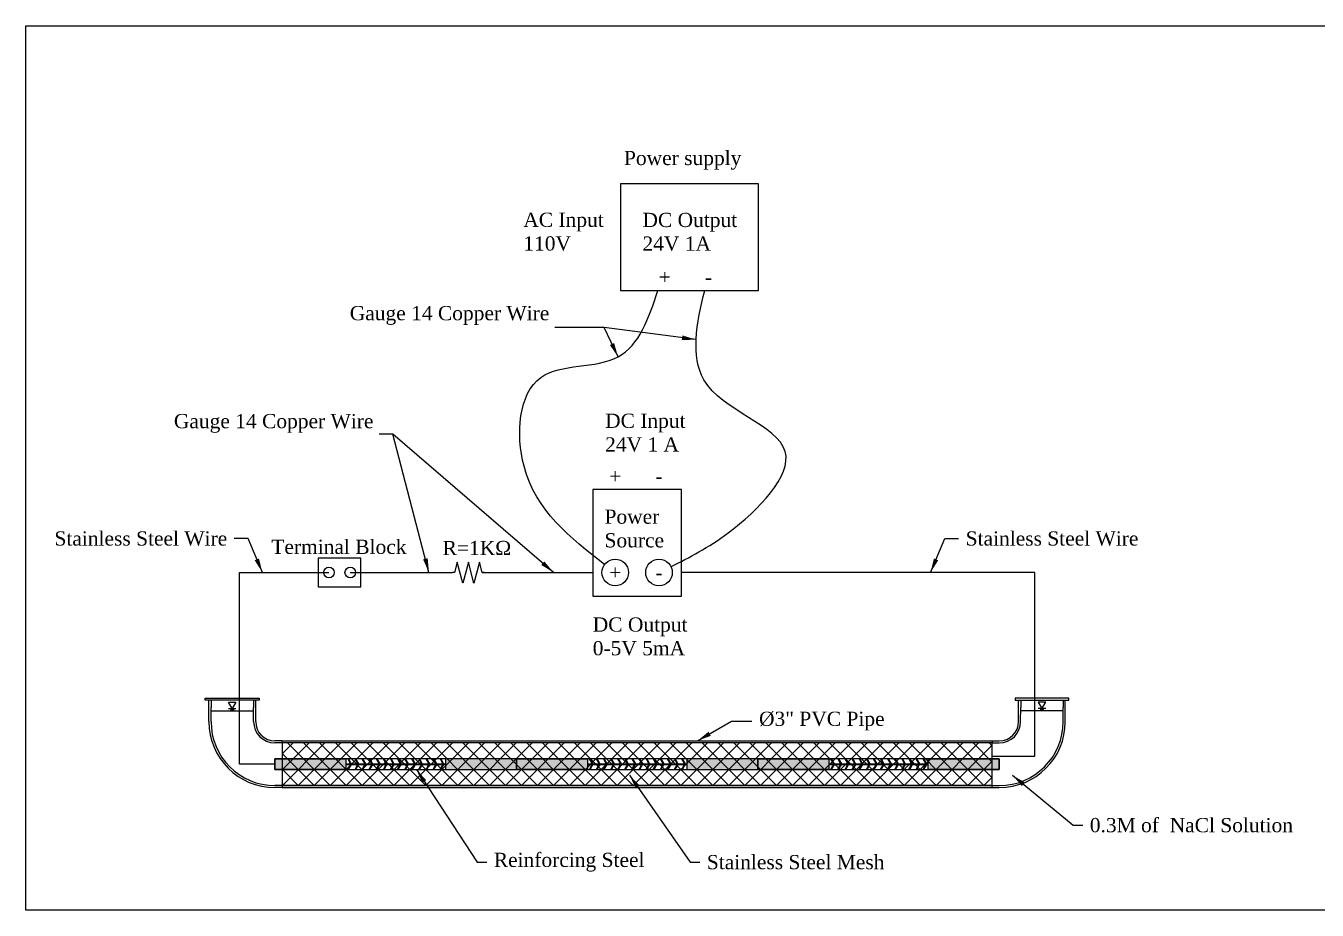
# Model space of a CAD drawing. Header units: metres. Extents: x -35 to 1129, y -141 to 51.
# Drawn here: x 398.7 to 489.6, y -47 to 15.3 of the extents above; entities that cross this region are included whole.
import ezdxf

# ---------------------------------------------------------------- set-up
doc = ezdxf.new("R2010")
doc.units = ezdxf.units.M
for name, color, linetype in [('L01', 1, 'Continuous'), ('L02', 2, 'Continuous'), ('L03', 3, 'Continuous'), ('L04', 4, 'Continuous'), ('L05', 5, 'Continuous')]:
    doc.layers.add(name, color=color, linetype=linetype)
doc.styles.add('TNR', font='times.ttf')
doc.linetypes.add('ZIGZAG', pattern='A,0.00254,-5.08,[131,ltypeshp.shx,S=5.08,R=0,X=-5.08,Y=0],-10.16,[131,ltypeshp.shx,S=5.08,R=180,X=5.08,Y=0],-5.08', length=20.32254)
doc.dimstyles.new('Annnotation_01', dxfattribs={"dimtxt": 1, "dimasz": 1, "dimexe": 0.25, "dimexo": 0.25, "dimgap": 0.5, "dimtad": 0, "dimtih": 1, "dimtoh": 1, "dimdec": 4, "dimzin": 0, "dimdsep": 46, "dimtxsty": 'TNR', "dimcen": 0.25, "dimadec": 0, "dimazin": 0, "dimtfac": 1, "dimtdec": 4, "dimtofl": 0, "dimtmove": 0, "dimatfit": 3, "dimfxl": 1, "dimtolj": 1, "dimtzin": 0, "dimarcsym": 0})
doc.dimstyles.new('Annnotation_02', dxfattribs={"dimtxt": 0.25, "dimasz": 0.25, "dimexe": 0.0625, "dimexo": 0.0625, "dimgap": 0.125, "dimtad": 0, "dimtih": 1, "dimtoh": 1, "dimdec": 4, "dimzin": 0, "dimdsep": 46, "dimtxsty": 'TNR', "dimcen": 0.0625, "dimclrd": 1, "dimclre": 1, "dimclrt": 3, "dimazin": 0, "dimtfac": 1, "dimtdec": 4, "dimtofl": 0, "dimtmove": 0, "dimatfit": 3, "dimfxl": 1, "dimtfillclr": 1, "dimtolj": 1, "dimtzin": 0, "dimarcsym": 0})

msp = doc.modelspace()

# ---------------------------------------------------------------- hatches: boundary and pattern name
at = {"layer": 'L01'}
h = msp.add_hatch(dxfattribs=at)
h.set_pattern_fill('ANSI37', color=256, scale=0.25, angle=90)
h.set_pattern_definition([(135, (421.7816, 1.6671), (-0.561266, -0.561266), []), (225, (421.7816, 1.6671), (0.561266, -0.561266), [])])
h.paths.add_polyline_path([(466.70979, -38.18208), (466.70979, -35.18208), (416.70979, -35.18208), (416.70979, -38.18208)])
at = {"layer": 'L05'}
h = msp.add_hatch(color=251, dxfattribs=at)
h.dxf.hatch_style = 1
h.paths.add_polyline_path([(421.20979, -37.05708), (421.20979, -36.30708), (416.20979, -36.30708), (416.20979, -37.05708)])
h = msp.add_hatch(color=251, dxfattribs=at)
h.dxf.hatch_style = 1
h.paths.add_polyline_path([(433.20979, -37.05708), (433.20979, -36.30708), (428.20979, -36.30708), (428.20979, -37.05708)])
h = msp.add_hatch(color=251, dxfattribs=at)
h.dxf.hatch_style = 1
h.paths.add_polyline_path([(438.20979, -37.05708), (438.20979, -36.30708), (433.20979, -36.30708), (433.20979, -37.05708)])
h = msp.add_hatch(color=251, dxfattribs=at)
h.dxf.hatch_style = 1
h.paths.add_polyline_path([(450.20979, -37.05708), (450.20979, -36.30708), (445.20979, -36.30708), (445.20979, -37.05708)])
h = msp.add_hatch(color=251, dxfattribs=at)
h.dxf.hatch_style = 1
h.paths.add_polyline_path([(455.20979, -37.05708), (455.20979, -36.30708), (450.20979, -36.30708), (450.20979, -37.05708)])
h = msp.add_hatch(color=251, dxfattribs=at)
h.dxf.hatch_style = 1
h.paths.add_polyline_path([(467.20979, -37.05708), (467.20979, -36.30708), (462.20979, -36.30708), (462.20979, -37.05708)])

# ---------------------------------------------------------------- linework, layer by layer
at = {"layer": 'L01'}
for p, q in [((413.70979, -36.68208), (413.70979, -23.18208)), ((413.70979, -23.18208), (420.01471, -23.18208)), ((421.51471, -23.18208), (428.71653, -23.18208)), ((430.81006, -23.18208), (438.58479, -23.18208)), ((421.33479, -36.30708), (421.53686, -36.65708)), ((421.38479, -36.30708), (421.58686, -36.65708)), ((421.83479, -36.30708), (422.03686, -36.65708)), ((421.88479, -36.30708), (422.08686, -36.65708)), ((422.33479, -36.30708), (422.53686, -36.65708)), ((422.38479, -36.30708), (422.58686, -36.65708)), ((422.83479, -36.30708), (423.03686, -36.65708)), ((422.88479, -36.30708), (423.08686, -36.65708)), ((423.33479, -36.30708), (423.53686, -36.65708)), ((423.38479, -36.30708), (423.58686, -36.65708)), ((423.83479, -36.30708), (424.03686, -36.65708)), ((423.88479, -36.30708), (424.08686, -36.65708)), ((424.33479, -36.30708), (424.53686, -36.65708)), ((424.38479, -36.30708), (424.58686, -36.65708)), ((424.83479, -36.30708), (425.03686, -36.65708)), ((424.88479, -36.30708), (425.08686, -36.65708)), ((425.33479, -36.30708), (425.53686, -36.65708)), ((425.38479, -36.30708), (425.58686, -36.65708)), ((425.83479, -36.30708), (426.03686, -36.65708)), ((425.88479, -36.30708), (426.08686, -36.65708)), ((426.33479, -36.30708), (426.53686, -36.65708)), ((426.38479, -36.30708), (426.58686, -36.65708)), ((426.83479, -36.30708), (427.03686, -36.65708)), ((426.88479, -36.30708), (427.08686, -36.65708)), ((427.33479, -36.30708), (427.53686, -36.65708)), ((427.38479, -36.30708), (427.58686, -36.65708)), ((427.83479, -36.30708), (428.03686, -36.65708)), ((427.88479, -36.30708), (428.08686, -36.65708)), ((438.33479, -36.30708), (438.53686, -36.65708)), ((438.38479, -36.30708), (438.58686, -36.65708)), ((438.83479, -36.30708), (439.03686, -36.65708)), ((438.88479, -36.30708), (439.08686, -36.65708)), ((439.33479, -36.30708), (439.53686, -36.65708)), ((439.38479, -36.30708), (439.58686, -36.65708)), ((439.83479, -36.30708), (440.03686, -36.65708)), ((439.88479, -36.30708), (440.08686, -36.65708)), ((440.33479, -36.30708), (440.53686, -36.65708)), ((440.38479, -36.30708), (440.58686, -36.65708)), ((440.83479, -36.30708), (441.03686, -36.65708)), ((440.88479, -36.30708), (441.08686, -36.65708)), ((441.33479, -36.30708), (441.53686, -36.65708)), ((441.38479, -36.30708), (441.58686, -36.65708)), ((441.83479, -36.30708), (442.03686, -36.65708)), ((441.88479, -36.30708), (442.08686, -36.65708)), ((442.33479, -36.30708), (442.53686, -36.65708)), ((442.38479, -36.30708), (442.58686, -36.65708)), ((442.83479, -36.30708), (443.03686, -36.65708)), ((442.88479, -36.30708), (443.08686, -36.65708)), ((443.33479, -36.30708), (443.53686, -36.65708)), ((443.38479, -36.30708), (443.58686, -36.65708)), ((443.83479, -36.30708), (444.03686, -36.65708)), ((443.88479, -36.30708), (444.08686, -36.65708)), ((444.33479, -36.30708), (444.53686, -36.65708)), ((444.38479, -36.30708), (444.58686, -36.65708)), ((444.83479, -36.30708), (445.03686, -36.65708)), ((444.88479, -36.30708), (445.08686, -36.65708)), ((455.33479, -36.30708), (455.53686, -36.65708)), ((455.38479, -36.30708), (455.58686, -36.65708)), ((455.83479, -36.30708), (456.03686, -36.65708)), ((455.88479, -36.30708), (456.08686, -36.65708)), ((456.33479, -36.30708), (456.53686, -36.65708)), ((456.38479, -36.30708), (456.58686, -36.65708)), ((456.83479, -36.30708), (457.03686, -36.65708)), ((456.88479, -36.30708), (457.08686, -36.65708)), ((457.33479, -36.30708), (457.53686, -36.65708)), ((457.38479, -36.30708), (457.58686, -36.65708)), ((457.83479, -36.30708), (458.03686, -36.65708)), ((457.88479, -36.30708), (458.08686, -36.65708)), ((458.33479, -36.30708), (458.53686, -36.65708)), ((458.38479, -36.30708), (458.58686, -36.65708)), ((458.83479, -36.30708), (459.03686, -36.65708)), ((458.88479, -36.30708), (459.08686, -36.65708)), ((459.33479, -36.30708), (459.53686, -36.65708)), ((459.38479, -36.30708), (459.58686, -36.65708)), ((459.83479, -36.30708), (460.03686, -36.65708)), ((459.88479, -36.30708), (460.08686, -36.65708)), ((460.33479, -36.30708), (460.53686, -36.65708)), ((460.38479, -36.30708), (460.58686, -36.65708)), ((460.83479, -36.30708), (461.03686, -36.65708)), ((460.88479, -36.30708), (461.08686, -36.65708)), ((461.33479, -36.30708), (461.53686, -36.65708)), ((461.38479, -36.30708), (461.58686, -36.65708)), ((461.83479, -36.30708), (462.03686, -36.65708)), ((461.88479, -36.30708), (462.08686, -36.65708)), ((416.20979, -36.68208), (413.70979, -36.68208)), ((421.20979, -36.65708), (428.20979, -36.65708)), ((421.20979, -36.70708), (428.20979, -36.70708)), ((421.34729, -37.05708), (421.54936, -36.70708)), ((421.39729, -37.05708), (421.59936, -36.70708)), ((421.84729, -37.05708), (422.04936, -36.70708)), ((421.89729, -37.05708), (422.09936, -36.70708)), ((422.34729, -37.05708), (422.54936, -36.70708)), ((422.39729, -37.05708), (422.59936, -36.70708)), ((422.84729, -37.05708), (423.04936, -36.70708)), ((422.89729, -37.05708), (423.09936, -36.70708)), ((423.34729, -37.05708), (423.54936, -36.70708)), ((423.39729, -37.05708), (423.59936, -36.70708)), ((423.84729, -37.05708), (424.04936, -36.70708)), ((423.89729, -37.05708), (424.09936, -36.70708)), ((424.34729, -37.05708), (424.54936, -36.70708)), ((424.39729, -37.05708), (424.59936, -36.70708)), ((424.84729, -37.05708), (425.04936, -36.70708)), ((424.89729, -37.05708), (425.09936, -36.70708)), ((425.34729, -37.05708), (425.54936, -36.70708)), ((425.39729, -37.05708), (425.59936, -36.70708)), ((425.84729, -37.05708), (426.04936, -36.70708)), ((425.89729, -37.05708), (426.09936, -36.70708)), ((426.34729, -37.05708), (426.54936, -36.70708)), ((426.39729, -37.05708), (426.59936, -36.70708)), ((426.84729, -37.05708), (427.04936, -36.70708)), ((426.89729, -37.05708), (427.09936, -36.70708)), ((427.34729, -37.05708), (427.54936, -36.70708)), ((427.39729, -37.05708), (427.59936, -36.70708)), ((427.84729, -37.05708), (428.04936, -36.70708)), ((427.89729, -37.05708), (428.09936, -36.70708)), ((438.20979, -36.65708), (445.20979, -36.65708)), ((438.20979, -36.70708), (445.20979, -36.70708)), ((438.34729, -37.05708), (438.54936, -36.70708)), ((438.39729, -37.05708), (438.59936, -36.70708)), ((438.84729, -37.05708), (439.04936, -36.70708)), ((438.89729, -37.05708), (439.09936, -36.70708)), ((439.34729, -37.05708), (439.54936, -36.70708)), ((439.39729, -37.05708), (439.59936, -36.70708)), ((439.84729, -37.05708), (440.04936, -36.70708)), ((439.89729, -37.05708), (440.09936, -36.70708)), ((440.34729, -37.05708), (440.54936, -36.70708)), ((440.39729, -37.05708), (440.59936, -36.70708)), ((440.84729, -37.05708), (441.04936, -36.70708)), ((440.89729, -37.05708), (441.09936, -36.70708)), ((441.34729, -37.05708), (441.54936, -36.70708)), ((441.39729, -37.05708), (441.59936, -36.70708)), ((441.84729, -37.05708), (442.04936, -36.70708)), ((441.89729, -37.05708), (442.09936, -36.70708)), ((442.34729, -37.05708), (442.54936, -36.70708)), ((442.39729, -37.05708), (442.59936, -36.70708)), ((442.84729, -37.05708), (443.04936, -36.70708)), ((442.89729, -37.05708), (443.09936, -36.70708)), ((443.34729, -37.05708), (443.54936, -36.70708)), ((443.39729, -37.05708), (443.59936, -36.70708)), ((443.84729, -37.05708), (444.04936, -36.70708)), ((443.89729, -37.05708), (444.09936, -36.70708)), ((444.34729, -37.05708), (444.54936, -36.70708)), ((444.39729, -37.05708), (444.59936, -36.70708)), ((444.84729, -37.05708), (445.04936, -36.70708)), ((444.89729, -37.05708), (445.09936, -36.70708)), ((455.20979, -36.65708), (462.20979, -36.65708)), ((455.20979, -36.70708), (462.20979, -36.70708)), ((455.34729, -37.05708), (455.54936, -36.70708)), ((455.39729, -37.05708), (455.59936, -36.70708)), ((455.84729, -37.05708), (456.04936, -36.70708)), ((455.89729, -37.05708), (456.09936, -36.70708)), ((456.34729, -37.05708), (456.54936, -36.70708)), ((456.39729, -37.05708), (456.59936, -36.70708)), ((456.84729, -37.05708), (457.04936, -36.70708)), ((456.89729, -37.05708), (457.09936, -36.70708)), ((457.34729, -37.05708), (457.54936, -36.70708)), ((457.39729, -37.05708), (457.59936, -36.70708)), ((457.84729, -37.05708), (458.04936, -36.70708)), ((457.89729, -37.05708), (458.09936, -36.70708)), ((458.34729, -37.05708), (458.54936, -36.70708)), ((458.39729, -37.05708), (458.59936, -36.70708)), ((458.84729, -37.05708), (459.04936, -36.70708)), ((458.89729, -37.05708), (459.09936, -36.70708)), ((459.34729, -37.05708), (459.54936, -36.70708)), ((459.39729, -37.05708), (459.59936, -36.70708)), ((459.84729, -37.05708), (460.04936, -36.70708)), ((459.89729, -37.05708), (460.09936, -36.70708)), ((460.34729, -37.05708), (460.54936, -36.70708)), ((460.39729, -37.05708), (460.59936, -36.70708)), ((460.84729, -37.05708), (461.04936, -36.70708)), ((460.89729, -37.05708), (461.09936, -36.70708)), ((461.34729, -37.05708), (461.54936, -36.70708)), ((461.39729, -37.05708), (461.59936, -36.70708)), ((461.84729, -37.05708), (462.04936, -36.70708)), ((461.89729, -37.05708), (462.09936, -36.70708))]:
    msp.add_line(p, q, dxfattribs=at)
at = {"layer": 'L01', "flags": 128}
msp.add_lwpolyline([(466.70979, -36.1177), (469.70979, -36.1177), (469.70979, -23.18208), (444.83479, -23.18208)], dxfattribs=at)
at = {"layer": 'L01'}
msp.add_lwpolyline([(466.70979, -38.18208), (466.70979, -35.18208), (416.70979, -35.18208), (416.70979, -38.18208)], close=True, dxfattribs=at)
at = {"layer": 'L02'}
for points in [[(440.54304, -3.32522), (450.26554, -3.32522), (450.26554, 4.17478), (440.54304, 4.17478)], [(438.58479, -24.84505), (444.83479, -24.84505), (444.83479, -17.34505), (438.58479, -17.34505)]]:
    msp.add_lwpolyline(points, close=True, dxfattribs=at)
at = {"layer": 'L03'}
for p, q in [((411.56479, -33.68208), (411.56479, -32.18208)), ((411.70979, -33.68208), (411.70979, -32.68208)), ((414.70979, -33.68208), (414.70378, -32.68208)), ((414.85479, -33.68208), (414.85479, -32.18208)), ((468.56479, -33.68208), (468.56479, -32.18208)), ((468.70979, -33.68208), (468.7158, -32.68208)), ((471.70979, -33.68208), (471.70979, -32.68208)), ((471.85479, -33.68208), (471.85479, -32.18208)), ((416.70979, -35.03708), (416.20979, -35.03708)), ((416.70979, -35.18208), (416.20979, -35.18208)), ((466.70979, -35.03708), (467.20979, -35.03708)), ((466.70979, -35.18208), (467.20979, -35.18208)), ((416.70979, -38.18208), (416.20979, -38.18208)), ((466.70979, -38.18208), (467.20979, -38.18208)), ((416.70979, -38.32708), (416.20979, -38.32708)), ((466.70979, -38.32708), (467.20979, -38.32708))]:
    msp.add_line(p, q, dxfattribs=at)
at = {"layer": 'L03', "linetype": 'ZIGZAG', "ltscale": 0.005}
for p, q in [((411.70979, -32.18208), (411.70979, -32.68208)), ((414.70378, -32.18208), (414.70378, -32.68208)), ((468.7158, -32.18208), (468.7158, -32.68208)), ((471.70979, -32.18208), (471.70979, -32.68208))]:
    msp.add_line(p, q, dxfattribs=at)
at = {"layer": 'L03', "color": 142, "true_color": 0x00a3e0}
for p, q in [((411.70979, -32.93208), (414.70525, -32.9255)), ((412.94771, -32.76748), (413.46733, -32.76748)), ((413.07761, -32.84978), (413.33742, -32.84978)), ((471.70979, -32.93208), (468.71434, -32.9255)), ((470.47187, -32.76748), (469.95226, -32.76748)), ((470.34197, -32.84978), (470.08216, -32.84978))]:
    msp.add_line(p, q, dxfattribs=at)
at = {"layer": 'L03'}
for points in [[(398.67188, 15.30375), (592.04417, 15.30375), (592.04417, -46.95575), (398.67188, -46.95575)], [(419.26471, -24.18208), (422.26471, -24.18208), (422.26471, -22.18208), (419.26471, -22.18208)], [(411.30878, -32.03708), (415.10479, -32.03708), (415.10479, -32.18208), (411.30878, -32.18208)], [(472.1108, -32.03708), (468.31479, -32.03708), (468.31479, -32.18208), (472.1108, -32.18208)], [(416.70979, -35.18208), (416.70979, -35.03708), (466.70979, -35.03708), (466.70979, -35.18208)], [(416.70979, -38.18208), (416.70979, -38.32708), (466.70979, -38.32708), (466.70979, -38.18208)]]:
    msp.add_lwpolyline(points, close=True, dxfattribs=at)
msp.add_lwpolyline([(430.93506, -23.18208), (430.81006, -23.18208), (430.61594, -22.45764), (430.22087, -23.93208), (429.82579, -22.45764), (429.43072, -23.93208), (429.03564, -22.45764), (428.84153, -23.18208), (428.71653, -23.18208)], dxfattribs=at)
at = {"layer": 'L03', "color": 142, "true_color": 0x00a3e0, "flags": 128}
for points in [[(413.20752, -32.76748), (412.94771, -32.31748), (413.46733, -32.31748)], [(470.21206, -32.76748), (470.47187, -32.31748), (469.95226, -32.31748)]]:
    msp.add_lwpolyline(points, close=True, dxfattribs=at)
at = {"layer": 'L03'}
for centre, radius in [((440.17127, -23.18208), 0.9375), ((443.24832, -23.18208), 0.9375), ((420.01471, -23.18208), 0.375), ((421.51471, -23.18208), 0.375)]:
    msp.add_circle(centre, radius, dxfattribs=at)
for centre, radius, start, end in [((416.20979, -33.68208), 4.645, 180, 270), ((416.20979, -33.68208), 4.5, 180, 270), ((416.20979, -33.68208), 1.5, 180, 270), ((416.20979, -33.68208), 1.355, 180, 270), ((467.20979, -33.68208), 1.5, 270, 0), ((467.20979, -33.68208), 1.355, 270, 0), ((467.20979, -33.68208), 4.5, 270, 0), ((467.20979, -33.68208), 4.645, 270, 0)]:
    msp.add_arc(centre, radius, start, end, dxfattribs=at)
for points in [[(439.41252, -22.63143), (433.74978, -15.70378), (434.93804, -9.4481), (440.36682, -8.00395), (443.17771, -3.32522)], [(444.09333, -22.77606), (448.12084, -20.39089), (452.13807, -14.66488), (446.4098, -9.60814), (445.86407, -6.78709), (446.46729, -3.32522)]]:
    msp.add_spline(points, degree=3, dxfattribs=at)
at = {"layer": 'L04'}
for points in [[(433.20979, -37.05708), (433.20979, -36.30708), (416.20979, -36.30708), (416.20979, -37.05708)], [(450.20979, -37.05708), (450.20979, -36.30708), (433.20979, -36.30708), (433.20979, -37.05708)], [(467.20979, -37.05708), (467.20979, -36.30708), (450.20979, -36.30708), (450.20979, -37.05708)]]:
    msp.add_lwpolyline(points, close=True, dxfattribs=at)
at = {"layer": 'L05'}
for points in [[(416.20979, -37.05708), (416.20979, -36.30708), (421.20979, -36.30708), (421.20979, -37.05708)], [(433.20979, -37.05708), (433.20979, -36.30708), (428.20979, -36.30708), (428.20979, -37.05708)], [(433.20979, -37.05708), (433.20979, -36.30708), (438.20979, -36.30708), (438.20979, -37.05708)], [(450.20979, -37.05708), (450.20979, -36.30708), (445.20979, -36.30708), (445.20979, -37.05708)], [(450.20979, -37.05708), (450.20979, -36.30708), (455.20979, -36.30708), (455.20979, -37.05708)], [(462.20979, -37.05708), (462.20979, -36.30708), (467.20979, -36.30708), (467.20979, -37.05708)]]:
    msp.add_lwpolyline(points, close=True, dxfattribs=at)

# ---------------------------------------------------------------- texts
at = {"color": 3, "char_height": 1, "style": 'TNR'}
for s, insert, attachment_point in [('Gauge 14 Copper Wire', (421.47749, -5.08818), 4), ('Gauge 14 Copper Wire', (409.09581, -12.68818), 4), ('Stainless Steel Wire', (412.8509, -20.79781), 6), ('Stainless Steel Wire', (464.84022, -20.79781), 4), ('%%C3" PVC Pipe', (450.29147, -33.64371), 4), ('0.3M of  NaCl Solution', (473.57993, -40.97886), 4), ('Reinforcing Steel', (431.61802, -43.57886), 4), ('Stainless Steel Mesh', (446.61802, -43.57886), 4)]:
    msp.add_mtext(s, dxfattribs=dict(at, insert=insert, attachment_point=attachment_point))
at = {"layer": 'L03', "char_height": 1, "style": 'TNR'}
for s, width, insert, attachment_point in [('Power supply', 9.6176402, (440.78628, 6.50097), 1), ('AC Input\\P110V', 6.5576949, (433.69655, 2.15069), 1), ('DC Output\\P24V 1A', 6.8035153, (442.08359, 2.13913), 1), ('+', 0.4381922, (443.6535, -2.38772), 5), ('-', 0.4381922, (446.73055, -2.38772), 5), ('DC Input\\P24V 1 A', 5.7633765, (439.45502, -11.99917), 1), ('+', 0.4381922, (440.17127, -16.40755), 5), ('-', 0.4381922, (443.24832, -16.40755), 5), ('Power Source', 1.8836932, (439.41443, -18.7488), 1), ('Terminal Block', 9.952912, (415.95397, -20.87425), 1), ('R=1KΩ', 1.8836932, (428.01505, -20.95858), 1), ('+', 0.4381922, (440.17127, -23.18208), 5), ('-', 0.4381922, (443.24832, -23.18208), 5), ('DC Output\\P0-5V 5mA', 8.4420459, (438.58479, -26.34505), 1)]:
    msp.add_mtext_dynamic_manual_height_columns(s, width=width, gutter_width=1, heights=[0], dxfattribs=dict(at, insert=insert, attachment_point=attachment_point))

# ---------------------------------------------------------------- leaders
at = {"layer": 'L01'}
for points in [[(440.36682, -8.00395), (439.39337, -5.93818), (435.9264, -5.93818)], [(427.05477, -23.18208), (424.51169, -13.43818), (423.54472, -13.43818)]]:
    msp.add_leader(points, dimstyle='Annnotation_01', override={"dimasz": 1}, dxfattribs=at)
at = {"layer": 'L01', "annotation_type": 0, "has_hookline": 1}
for points, hookline_direction, text_width in [([(415.3236, -23.18208), (414.31787, -20.79781), (413.3509, -20.79781)], 1, 11.75775), ([(462.36751, -23.18208), (463.37325, -20.79781), (464.34022, -20.79781)], 0, 11.75775), ([(445.95174, -35.03708), (448.36514, -33.64371), (449.79147, -33.64371)], 0, 8.54867), ([(426.17034, -37.05708), (430.4462, -43.57886), (431.11802, -43.57886)], 0, 10.31867), ([(441.17034, -37.45574), (445.4462, -43.57886), (446.11802, -43.57886)], 0, 12.1204), ([(468.13224, -37.45574), (472.40811, -40.97886), (473.07993, -40.97886)], 0, 13.92718)]:
    msp.add_leader(points, dimstyle='Annnotation_01', override={"dimasz": 1}, dxfattribs=dict(at, hookline_direction=hookline_direction, text_width=text_width))
at = {"layer": 'L03'}
for points in [[(445.86407, -6.78709), (439.39337, -5.93818)], [(435.82731, -23.18208), (424.51169, -13.43818)]]:
    msp.add_leader(points, dimstyle='Annnotation_02', override={"dimasz": 1}, dxfattribs=at)

doc.saveas('drawing.dxf')
